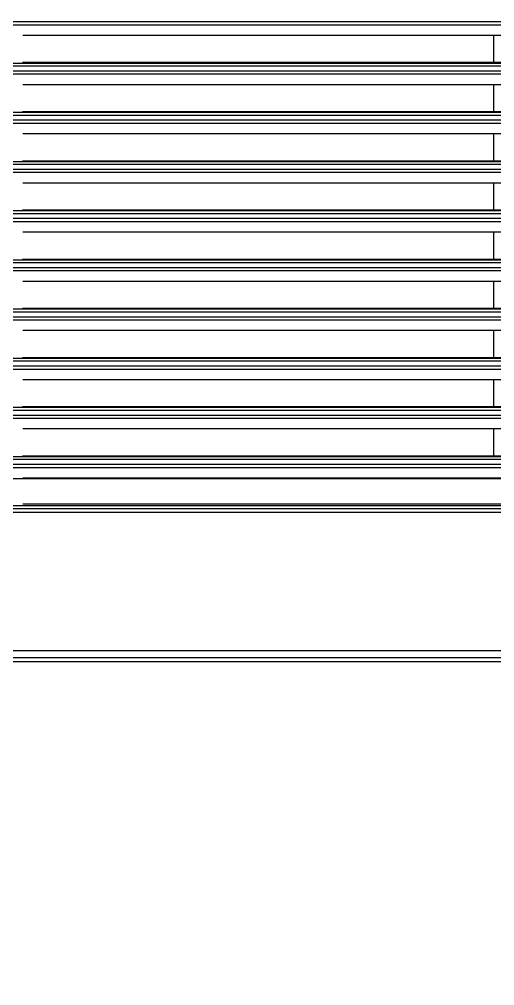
# Model space of a CAD drawing. Header units: millimetres. Extents: x -56261 to 196039, y 9480 to 100001.
# Drawn here: x 159867.1 to 159923.5, y 95680.4 to 95795.2 of the extents above; entities that cross this region are included whole.
import ezdxf

# ---------------------------------------------------------------- set-up
doc = ezdxf.new("R2010")
doc.units = ezdxf.units.MM
doc.set_wipeout_variables(frame=1)
doc.layers.add('SS-AIRCON', color=5, linetype='Continuous')
doc.layers.add('SS-TEXT', color=7, linetype='Continuous')

# ---------------------------------------------------------------- blocks, each defined once
blk = doc.blocks.new('I48T')
at = {"layer": 'SS-AIRCON', "color": 0, "linetype": 'Continuous'}
for p, q in [((-655.0008, 25.97448), (655.0014, 25.97448)), ((-19.8107, 25.25284), (-285.1894, 25.25284)), ((-18.0786, 24.00741), (-286.9214, 24.00741)), ((-637.5, 0), (637.5, 0)), ((599.9006, -0.68208), (-599.9007, -0.68208)), ((578.5326, -1.18017), (-578.5326, -1.18017)), ((-125.7155, -1.40267), (-42.3156, -1.40267)), ((-389.8949, -5.84583), (-31.332, -5.84583)), ((-125.7485, -5.96102), (-42.3486, -5.96102)), ((-599.9007, -8.31793), (599.9006, -8.31793)), ((580.0736, -7.82954), (-580.0737, -7.82954)), ((599.9006, -9.23208), (-599.9007, -9.23208)), ((578.5326, -9.73017), (-578.5326, -9.73017)), ((-42.301, -9.84772), (-125.7009, -9.84772)), ((-124.15, -10.3722), (-124.15, -14.51102)), ((-125.7485, -14.51102), (-42.3486, -14.51102)), ((580.0736, -16.37954), (-580.0737, -16.37954)), ((-599.9007, -16.86793), (599.9006, -16.86793)), ((599.9006, -17.78208), (-599.9007, -17.78208)), ((578.5326, -18.28017), (-578.5326, -18.28017)), ((-42.301, -18.39772), (-125.7009, -18.39772)), ((-124.15, -18.39772), (-124.15, -23.06102)), ((-125.7485, -23.06102), (-42.3486, -23.06102)), ((580.0736, -24.92954), (-580.0737, -24.92954)), ((-599.9007, -25.41793), (599.9006, -25.41793)), ((599.9006, -26.33208), (-599.9007, -26.33208)), ((578.5326, -26.83017), (-578.5326, -26.83017)), ((-42.301, -26.94772), (-125.7009, -26.94772)), ((-124.15, -26.94772), (-124.15, -31.61102)), ((-125.7485, -31.61102), (-42.3486, -31.61102)), ((580.0736, -33.47954), (-580.0737, -33.47954)), ((-599.9007, -33.96793), (599.9006, -33.96793)), ((599.9006, -34.88208), (-599.9007, -34.88208)), ((578.5326, -35.38017), (-578.5326, -35.38017)), ((-42.301, -35.49772), (-125.7009, -35.49772)), ((-124.15, -35.49772), (-124.15, -40.16102)), ((-125.7485, -40.16102), (-42.3486, -40.16102)), ((-599.9007, -42.51793), (599.9006, -42.51793)), ((599.9006, -43.43208), (-599.9007, -43.43208)), ((580.0736, -42.02954), (-580.0737, -42.02954)), ((578.5326, -43.93017), (-578.5326, -43.93017)), ((-42.301, -44.04772), (-125.7009, -44.04772)), ((-124.15, -44.04772), (-124.15, -48.71102)), ((-125.7485, -48.71102), (-42.3486, -48.71102)), ((-599.9007, -51.06793), (599.9006, -51.06793)), ((599.9006, -51.98208), (-599.9007, -51.98208)), ((580.0736, -50.57954), (-580.0737, -50.57954)), ((578.5326, -52.48017), (-578.5326, -52.48017)), ((-42.301, -52.59772), (-125.7009, -52.59772)), ((-124.15, -52.59772), (-124.15, -57.26102)), ((-125.7485, -57.26102), (-42.3486, -57.26102)), ((-599.9007, -59.61793), (599.9006, -59.61793)), ((580.0736, -59.12954), (-580.0737, -59.12954)), ((599.9006, -60.53208), (-599.9007, -60.53208)), ((578.5326, -61.03017), (-578.5326, -61.03017)), ((-42.301, -61.14772), (-125.7009, -61.14772)), ((-124.15, -61.14772), (-124.15, -65.81102)), ((-125.7485, -65.81102), (-42.3486, -65.81102)), ((-599.9007, -68.16793), (599.9006, -68.16793)), ((580.0736, -67.67954), (-580.0737, -67.67954)), ((599.9006, -69.08208), (-599.9007, -69.08208)), ((578.5326, -69.58017), (-578.5326, -69.58017)), ((-42.301, -69.69772), (-125.7009, -69.69772)), ((-124.15, -69.69772), (-124.15, -74.36102)), ((-125.7485, -74.36102), (-42.3486, -74.36102)), ((-599.9007, -76.71793), (599.9006, -76.71793)), ((580.0736, -76.22954), (-580.0737, -76.22954)), ((599.9006, -77.63208), (-599.9007, -77.63208)), ((578.5326, -78.13017), (-578.5326, -78.13017)), ((-42.301, -78.24772), (-125.7009, -78.24772)), ((-124.15, -78.24772), (-124.15, -82.91102)), ((-125.7485, -82.91102), (-42.3486, -82.91102)), ((-599.9007, -85.26793), (599.9006, -85.26793)), ((580.0736, -84.77954), (-580.0737, -84.77954))]:
    blk.add_line(p, q, dxfattribs=at)
blk.add_open_spline([(-124.1156, -9.84772), (-124.1384, -10.02078), (-124.15, -10.19596), (-124.1499, -10.37204)], degree=3, dxfattribs=at)
blk = doc.blocks.new('A$C43DE16F2')
blk.add_wipeout([(0, 14550), (0, 0), (29100, 0), (29100, 14550)]).dxf.layer = 'SS-TEXT'
at = {"layer": 'SS-TEXT', "linetype": 'Continuous', "xscale": 1.577261091527505, "yscale": 1.577261091527505, "zscale": 1.577261091527505, "rotation": 180}
blk.add_blockref('I48T', (11081.92, 7128.46), dxfattribs=at)

msp = doc.modelspace()

# ---------------------------------------------------------------- block references
at = {"layer": 'SS-TEXT', "xscale": 0.4331186193392458, "yscale": 0.4331186193392458, "zscale": 0.4331186193392458}
msp.add_blockref('A$C43DE16F2', (155038.86, 92649.19), dxfattribs=at)

doc.saveas('drawing.dxf')
